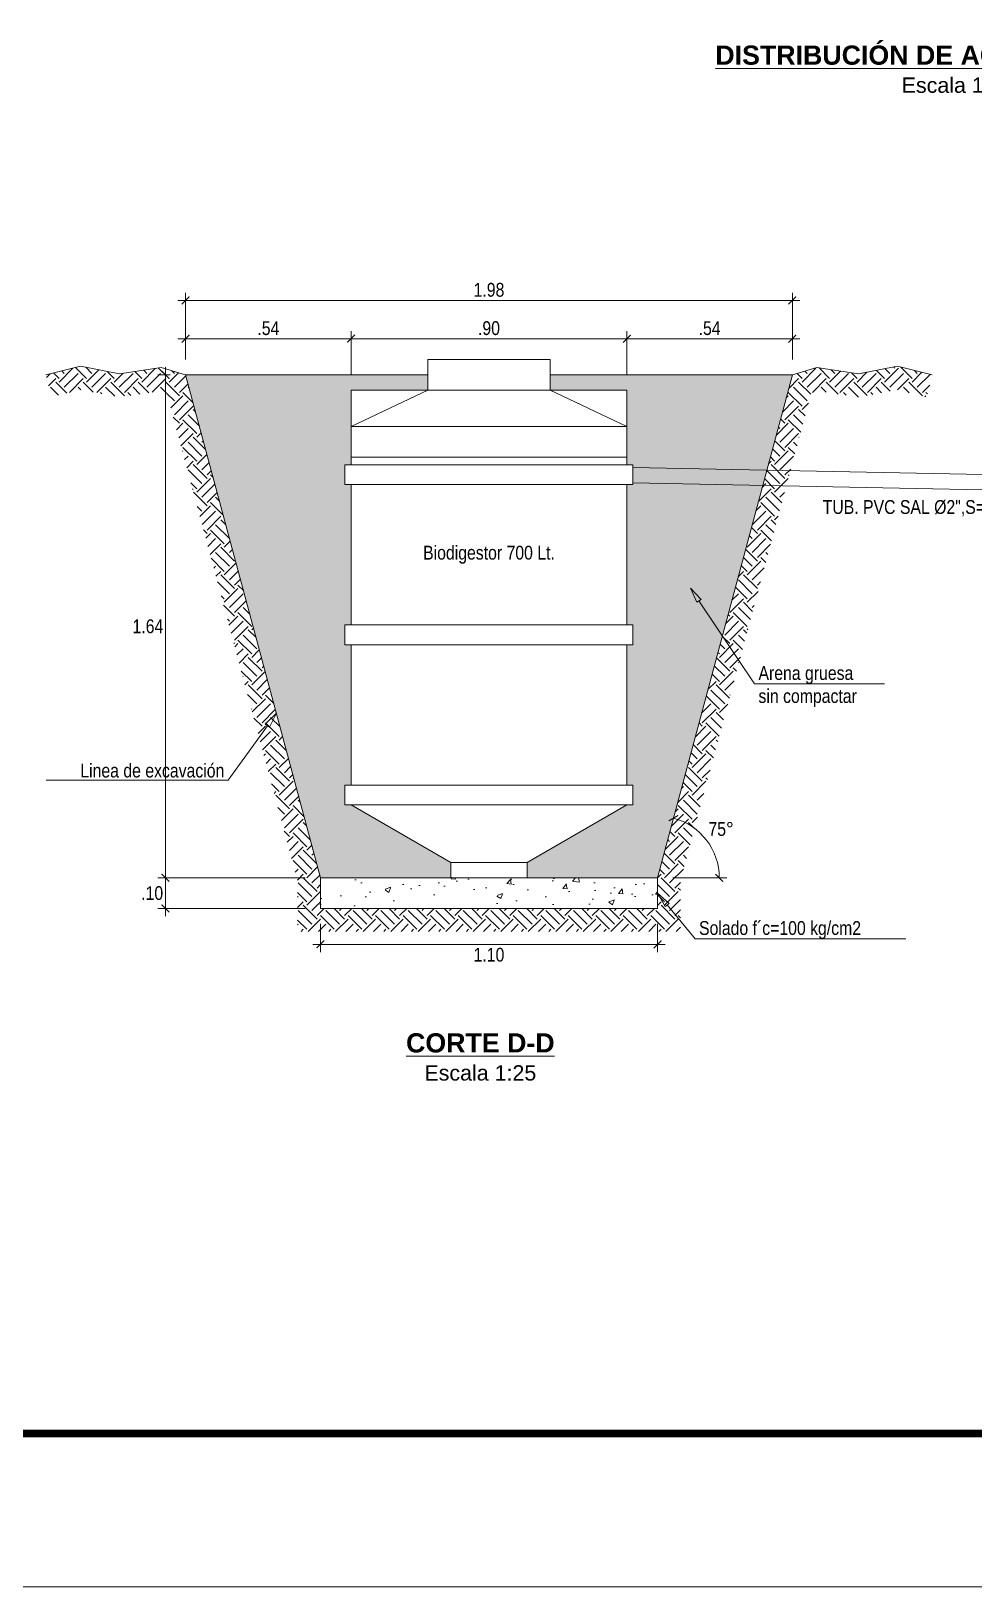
# Model space of a CAD drawing. Header units: metres. Extents: x 0 to 1935, y 0 to 1529.
# Drawn here: x 1921.28 to 1924.35, y 1475.1 to 1480.17 of the extents above; entities that cross this region are included whole.
import ezdxf
from ezdxf import colors
from ezdxf.entities.mleader import LeaderData, LeaderLine
from ezdxf.math import Vec2, Vec3

# ---------------------------------------------------------------- set-up
doc = ezdxf.new("R2010")
doc.units = ezdxf.units.M
doc.header["$LTSCALE"] = 0.005
for name, color, linetype, lineweight in [('-Accesorios PVC', 88, 'Continuous', 20), ('-Achurado', 251, 'Continuous', 5), ('-Acotado', 251, 'Continuous', 5), ('-Cuadro', 7, 'Continuous', 20), ('-Terreno', 26, 'Continuous', 5), ('-Textos', 7, 'Continuous', 20), ('-Tub. Desague', 20, 'Continuous', 20), ('-Vista', 148, 'Continuous', 9)]:
    doc.layers.add(name, color=color, linetype=linetype, lineweight=lineweight)
doc.styles.add('-Arial Narrow', font='ARIALN.TTF')
doc.dimstyles.new('Esc 1_25', dxfattribs={"dimscale": 0.025, "dimtxt": 1.8, "dimasz": 1, "dimexe": 1, "dimexo": 2, "dimgap": 0.45, "dimtad": 2, "dimtih": 1, "dimtoh": 1, "dimzin": 4, "dimdsep": 46, "dimtxsty": '-Arial Narrow', "dimblk": 'ARCHTICK', "dimcen": 1, "dimdle": 1, "dimclrd": 256, "dimclre": 256, "dimclrt": 7, "dimadec": 0, "dimazin": 0, "dimtfac": 1, "dimtix": 1, "dimtmove": 1, "dimatfit": 2, "dimldrblk": 'ARCHTICK', "dimfxl": 1, "dimtolj": 2, "dimlwd": 5, "dimlwe": 0, "dimarcsym": 0})

# ---------------------------------------------------------------- blocks, each defined once
blk = doc.blocks.new('Hoja A2 1 en 1000')
at = {"layer": '-Cuadro', "color": 0}
blk.add_lwpolyline([(594, 0), (594, 420.04), (0, 420.04), (0, 0)], close=True, dxfattribs=at)
at = {"layer": '-Cuadro', "color": 0, "const_width": 1}
blk.add_lwpolyline([(20, 20), (574, 20), (574, 400.04), (20, 400.04)], close=True, dxfattribs=at)
blk = doc.blocks.new('Biodigestor Eternit 700 Lts.')
at = {"layer": '-Accesorios PVC'}
for p, q in [((-0.45, 1.59), (-0.45, 1.3471)), ((0.45, 1.3471), (0.45, 1.59)), ((-0.45, 1.2821), (-0.45, 0.8249)), ((0.45, 0.8249), (0.45, 1.2821)), ((-0.45, 0.7599), (-0.45, 0.3026)), ((0.45, 0.3026), (0.45, 0.7599)), ((-0.45, 0.2376), (-0.125, 0.05)), ((0.125, 0.05), (0.45, 0.2376))]:
    blk.add_line(p, q, dxfattribs=at)
for points in [[(-0.2, 1.59), (0.2, 1.59), (0.2, 1.69), (-0.2, 1.69)], [(-0.47, 1.2821), (0.47, 1.2821), (0.47, 1.3471), (-0.47, 1.3471)], [(-0.47, 0.7599), (0.47, 0.7599), (0.47, 0.8249), (-0.47, 0.8249)], [(-0.47, 0.2376), (0.47, 0.2376), (0.47, 0.3026), (-0.47, 0.3026)], [(-0.125, 0.05), (0.125, 0.05), (0.125, 0), (-0.125, 0)]]:
    blk.add_lwpolyline(points, close=True, dxfattribs=at)
for points in [[(-0.2, 1.59), (-0.45, 1.4721)], [(-0.2, 1.59), (-0.45, 1.59)], [(0.2, 1.59), (0.45, 1.4721)], [(0.2, 1.59), (0.45, 1.59)], [(-0.45, 1.4721), (0.45, 1.4721)], [(-0.45, 1.3721), (0.45, 1.3721)]]:
    blk.add_lwpolyline(points, dxfattribs=at)
at = {"layer": '-Accesorios PVC', "insert": (0, 1.0535), "char_height": 0.045, "width": 0.9, "attachment_point": 5, "style": '-Arial Narrow'}
blk.add_mtext('\\pxqc;Biodigestor 700 Lt.', dxfattribs=at)
blk = doc.blocks.new('_ArchTick')
at = {"color": 0, "linetype": 'ByBlock', "const_width": 0.15}
blk.add_lwpolyline([(-0.5, -0.5), (0.5, 0.5)], dxfattribs=at)
blk = doc.blocks.new('*D435')
at = {"layer": '-Acotado', "lineweight": 0, "transparency": 16777216}
blk.add_line((1923.3704, 1477.4095), (1923.5469, 1477.4095), dxfattribs=at)
at = {"layer": '-Acotado', "lineweight": 5, "transparency": 16777216}
blk.add_arc((1923.3204, 1477.4095), 0.2015, 0, 74.9816, dxfattribs=at)
at = {"layer": 'Defpoints', "color": 0, "transparency": 16777216}
for p in [(1923.7604, 1479.0495), (1923.503, 1477.4947), (1922.2204, 1477.4095), (1923.3204, 1477.4095), (1923.3204, 1477.4095)]:
    blk.add_point(p, dxfattribs=at)
at = {"layer": '-Acotado', "lineweight": 5, "transparency": 16777216, "xscale": 0.025, "yscale": 0.025, "zscale": 0.025}
for p, rotation in [((1923.3726, 1477.6042), 164.98163936884), ((1923.5219, 1477.4095), 270.0000000000026)]:
    blk.add_blockref('_ArchTick', p, dxfattribs=dict(at, rotation=rotation))
at = {"layer": '-Acotado', "color": 7, "transparency": 16777216, "insert": (1923.5278, 1477.5686), "char_height": 0.045, "attachment_point": 5, "style": '-Arial Narrow'}
blk.add_mtext('\\A2;75°', dxfattribs=at)
blk = doc.blocks.new('_ClosedBlank')
at = {"color": 0, "linetype": 'ByBlock', "lineweight": -2}
for p, q in [((-1, 0.17), (0, 0)), ((-1, 0.17), (-1, -0.17)), ((0, 0), (-1, -0.17))]:
    blk.add_line(p, q, dxfattribs=at)
blk = doc.blocks.new('*D440')
at = {"layer": '-Acotado', "lineweight": 0, "transparency": 16777216}
for p, q in [((1922.2204, 1477.2595), (1922.2204, 1477.1676)), ((1923.3204, 1477.2595), (1923.3204, 1477.1676))]:
    blk.add_line(p, q, dxfattribs=at)
at = {"layer": '-Acotado', "lineweight": 5, "transparency": 16777216}
blk.add_line((1923.3454, 1477.1926), (1922.1954, 1477.1926), dxfattribs=at)
at = {"layer": 'Defpoints', "color": 0, "transparency": 16777216}
for p in [(1922.2204, 1477.3095), (1923.3204, 1477.3095), (1922.2204, 1477.1926)]:
    blk.add_point(p, dxfattribs=at)
at = {"layer": '-Acotado', "lineweight": 5, "transparency": 16777216, "xscale": 0.025, "yscale": 0.025, "zscale": 0.025, "rotation": 180}
blk.add_blockref('_ArchTick', (1922.2204, 1477.1926), dxfattribs=at)
at = {"layer": '-Acotado', "lineweight": 5, "transparency": 16777216, "xscale": 0.025, "yscale": 0.025, "zscale": 0.025}
blk.add_blockref('_ArchTick', (1923.3204, 1477.1926), dxfattribs=at)
at = {"layer": '-Acotado', "color": 7, "transparency": 16777216, "insert": (1922.7704, 1477.1584), "char_height": 0.045, "attachment_point": 5, "style": '-Arial Narrow'}
blk.add_mtext('\\A2;1.10', dxfattribs=at)
blk = doc.blocks.new('*D441')
at = {"layer": '-Acotado', "lineweight": 0, "transparency": 16777216}
for p, q in [((1921.7804, 1479.0995), (1921.7804, 1479.3176)), ((1923.7604, 1479.0995), (1923.7604, 1479.3176))]:
    blk.add_line(p, q, dxfattribs=at)
at = {"layer": '-Acotado', "lineweight": 5, "transparency": 16777216}
blk.add_line((1921.7554, 1479.2926), (1923.7854, 1479.2926), dxfattribs=at)
at = {"layer": 'Defpoints', "color": 0, "transparency": 16777216}
for p in [(1923.7604, 1479.2926), (1921.7804, 1479.0495), (1923.7604, 1479.0495)]:
    blk.add_point(p, dxfattribs=at)
at = {"layer": '-Acotado', "lineweight": 5, "transparency": 16777216, "xscale": 0.025, "yscale": 0.025, "zscale": 0.025, "rotation": 180}
blk.add_blockref('_ArchTick', (1921.7804, 1479.2926), dxfattribs=at)
at = {"layer": '-Acotado', "lineweight": 5, "transparency": 16777216, "xscale": 0.025, "yscale": 0.025, "zscale": 0.025}
blk.add_blockref('_ArchTick', (1923.7604, 1479.2926), dxfattribs=at)
at = {"layer": '-Acotado', "color": 7, "transparency": 16777216, "insert": (1922.7704, 1479.3268), "char_height": 0.045, "attachment_point": 5, "style": '-Arial Narrow'}
blk.add_mtext('\\A2;1.98', dxfattribs=at)
blk = doc.blocks.new('*D442')
at = {"layer": '-Acotado', "lineweight": 5, "transparency": 16777216}
blk.add_line((1922.2954, 1479.1676), (1923.2454, 1479.1676), dxfattribs=at)
at = {"layer": '-Acotado', "lineweight": 0, "transparency": 16777216}
for p, q in [((1922.3204, 1479.0495), (1922.3204, 1479.1926)), ((1923.2204, 1479.0495), (1923.2204, 1479.1926))]:
    blk.add_line(p, q, dxfattribs=at)
at = {"layer": 'Defpoints', "color": 0, "transparency": 16777216}
for p in [(1923.2204, 1479.1676), (1922.3204, 1478.9995), (1923.2204, 1478.9995)]:
    blk.add_point(p, dxfattribs=at)
at = {"layer": '-Acotado', "lineweight": 5, "transparency": 16777216, "xscale": 0.025, "yscale": 0.025, "zscale": 0.025, "rotation": 180}
blk.add_blockref('_ArchTick', (1922.3204, 1479.1676), dxfattribs=at)
at = {"layer": '-Acotado', "lineweight": 5, "transparency": 16777216, "xscale": 0.025, "yscale": 0.025, "zscale": 0.025}
blk.add_blockref('_ArchTick', (1923.2204, 1479.1676), dxfattribs=at)
at = {"layer": '-Acotado', "color": 7, "transparency": 16777216, "insert": (1922.7704, 1479.2018), "char_height": 0.045, "attachment_point": 5, "style": '-Arial Narrow'}
blk.add_mtext('\\A2;.90', dxfattribs=at)
blk = doc.blocks.new('*D443')
at = {"layer": '-Acotado', "lineweight": 5, "transparency": 16777216}
blk.add_line((1923.1954, 1479.1676), (1923.7854, 1479.1676), dxfattribs=at)
at = {"layer": '-Acotado', "lineweight": 0, "transparency": 16777216}
for p, q in [((1923.2204, 1479.0495), (1923.2204, 1479.1926)), ((1923.7604, 1479.0995), (1923.7604, 1479.1926))]:
    blk.add_line(p, q, dxfattribs=at)
at = {"layer": 'Defpoints', "color": 0, "transparency": 16777216}
for p in [(1923.7604, 1479.1676), (1923.7604, 1479.0495), (1923.2204, 1478.9995)]:
    blk.add_point(p, dxfattribs=at)
at = {"layer": '-Acotado', "lineweight": 5, "transparency": 16777216, "xscale": 0.025, "yscale": 0.025, "zscale": 0.025, "rotation": 180}
blk.add_blockref('_ArchTick', (1923.2204, 1479.1676), dxfattribs=at)
at = {"layer": '-Acotado', "lineweight": 5, "transparency": 16777216, "xscale": 0.025, "yscale": 0.025, "zscale": 0.025}
blk.add_blockref('_ArchTick', (1923.7604, 1479.1676), dxfattribs=at)
at = {"layer": '-Acotado', "color": 7, "transparency": 16777216, "insert": (1923.4904, 1479.2018), "char_height": 0.045, "attachment_point": 5, "style": '-Arial Narrow'}
blk.add_mtext('\\A2;.54', dxfattribs=at)
blk = doc.blocks.new('*D404')
at = {"layer": '-Acotado', "lineweight": 5, "transparency": 16777216}
blk.add_line((1922.3454, 1479.1676), (1921.7554, 1479.1676), dxfattribs=at)
at = {"layer": '-Acotado', "lineweight": 0, "transparency": 16777216}
for p, q in [((1921.7804, 1479.0995), (1921.7804, 1479.1926)), ((1922.3204, 1479.0495), (1922.3204, 1479.1926))]:
    blk.add_line(p, q, dxfattribs=at)
at = {"layer": 'Defpoints', "color": 0, "transparency": 16777216}
for p in [(1921.7804, 1479.1676), (1921.7804, 1479.0495), (1922.3204, 1478.9995)]:
    blk.add_point(p, dxfattribs=at)
at = {"layer": '-Acotado', "lineweight": 5, "transparency": 16777216, "xscale": 0.025, "yscale": 0.025, "zscale": 0.025, "rotation": 180}
blk.add_blockref('_ArchTick', (1921.7804, 1479.1676), dxfattribs=at)
at = {"layer": '-Acotado', "lineweight": 5, "transparency": 16777216, "xscale": 0.025, "yscale": 0.025, "zscale": 0.025}
blk.add_blockref('_ArchTick', (1922.3204, 1479.1676), dxfattribs=at)
at = {"layer": '-Acotado', "color": 7, "transparency": 16777216, "insert": (1922.0504, 1479.2018), "char_height": 0.045, "attachment_point": 5, "style": '-Arial Narrow'}
blk.add_mtext('\\A2;.54', dxfattribs=at)
blk = doc.blocks.new('*D405')
at = {"layer": '-Acotado', "lineweight": 0, "transparency": 16777216}
for p, q in [((1921.7304, 1479.0495), (1921.6897, 1479.0495)), ((1922.1704, 1477.4095), (1921.6897, 1477.4095))]:
    blk.add_line(p, q, dxfattribs=at)
at = {"layer": '-Acotado', "lineweight": 5, "transparency": 16777216}
blk.add_line((1921.7147, 1479.0745), (1921.7147, 1477.3845), dxfattribs=at)
at = {"layer": 'Defpoints', "color": 0, "transparency": 16777216}
for p in [(1921.7804, 1479.0495), (1921.7147, 1477.4095), (1922.2204, 1477.4095)]:
    blk.add_point(p, dxfattribs=at)
at = {"layer": '-Acotado', "lineweight": 5, "transparency": 16777216, "xscale": 0.025, "yscale": 0.025, "zscale": 0.025}
for p, rotation in [((1921.7147, 1479.0495), 90), ((1921.7147, 1477.4095), 270)]:
    blk.add_blockref('_ArchTick', p, dxfattribs=dict(at, rotation=rotation))
at = {"layer": '-Acotado', "color": 7, "transparency": 16777216, "insert": (1921.6573, 1478.2295), "char_height": 0.045, "attachment_point": 5, "style": '-Arial Narrow'}
blk.add_mtext('\\A2;1.64', dxfattribs=at)
blk = doc.blocks.new('*D406')
at = {"layer": '-Acotado', "lineweight": 5, "transparency": 16777216}
blk.add_line((1921.7147, 1477.4345), (1921.7147, 1477.2845), dxfattribs=at)
at = {"layer": '-Acotado', "lineweight": 0, "transparency": 16777216}
for p, q in [((1922.1704, 1477.4095), (1921.6897, 1477.4095)), ((1922.1704, 1477.3095), (1921.6897, 1477.3095))]:
    blk.add_line(p, q, dxfattribs=at)
at = {"layer": 'Defpoints', "color": 0, "transparency": 16777216}
for p in [(1922.2204, 1477.4095), (1921.7147, 1477.3095), (1922.2204, 1477.3095)]:
    blk.add_point(p, dxfattribs=at)
at = {"layer": '-Acotado', "lineweight": 5, "transparency": 16777216, "xscale": 0.025, "yscale": 0.025, "zscale": 0.025}
for p, rotation in [((1921.7147, 1477.4095), 90), ((1921.7147, 1477.3095), 270)]:
    blk.add_blockref('_ArchTick', p, dxfattribs=dict(at, rotation=rotation))
at = {"layer": '-Acotado', "color": 7, "transparency": 16777216, "insert": (1921.6713, 1477.3595), "char_height": 0.045, "attachment_point": 5, "style": '-Arial Narrow'}
blk.add_mtext('\\A2;.10', dxfattribs=at)

msp = doc.modelspace()

# ---------------------------------------------------------------- hatches: boundary and pattern name
at = {"layer": '-Achurado'}
h = msp.add_hatch(dxfattribs=at)
h.set_pattern_fill('AR-SAND', color=256, scale=0.0009, style=0)
h.set_pattern_definition([(37.5, (369.045182, 17.434436), (-0.00144002817, 0.04404719136), [0, -0.0347472, 0, -0.038862, 0, -0.0371475]), (7.5, (369.04518, 17.434436), (0.0404570955, 0.064514259), [0, -0.0187452, 0, -0.0313182, 0, -0.0120015]), (327.5, (369.017064, 17.434436), (0.0711893133, 0.0001293466), [0, -0.01143, 0, -0.041148, 0, -0.053721]), (317.5, (369.017064, 17.434436), (0.0687200807, 0.0200636391), [0, -0.005715, 0, -0.0269748, 0, -0.030861])])
h.paths.add_polyline_path([(1923.7604, 1479.04955), (1922.9704, 1479.04955), (1922.9704, 1478.99955), (1923.2204, 1478.99955), (1923.2204, 1478.75662), (1923.2404, 1478.75662), (1923.2404, 1478.69162), (1923.2204, 1478.69162), (1923.2204, 1478.2344), (1923.2404, 1478.2344), (1923.2404, 1478.1694), (1923.2204, 1478.1694), (1923.2204, 1477.71219), (1923.2404, 1477.71219), (1923.2404, 1477.64719), (1923.2204, 1477.64719), (1922.8954, 1477.45955), (1922.8954, 1477.40955), (1923.3204, 1477.40955)])
h.paths.add_polyline_path([(1922.3204, 1478.69162), (1922.3004, 1478.69162), (1922.3004, 1478.75662), (1922.3204, 1478.75662), (1922.3204, 1478.99955), (1922.5704, 1478.99955), (1922.5704, 1479.04955), (1921.7804, 1479.04955), (1922.2204, 1477.40955), (1922.6454, 1477.40955), (1922.6454, 1477.45955), (1922.3204, 1477.64719), (1922.3004, 1477.64719), (1922.3004, 1477.71219), (1922.3204, 1477.71219), (1922.3204, 1478.1694), (1922.3004, 1478.1694), (1922.3004, 1478.2344), (1922.3204, 1478.2344)])
h = msp.add_hatch(dxfattribs=at)
h.set_pattern_fill('AR-CONC', color=256, scale=0.001)
h.set_pattern_definition([(50, (369.04518, 17.43444), (0.182184669, -0.015939086), [0.01905, -0.20955]), (355, (369.04518, 17.43444), (-0.035243421, 0.191056845), [0.01524, -0.167640584]), (100.451445, (369.06036, 17.4331), (0.146941247, 0.175117752), [0.016190009, -0.178090245]), (46.1842, (369.04518, 17.48524), (0.27107904, -0.042042328), [0.028575, -0.314325]), (96.635558, (369.06777, 17.48173), (0.237404134, 0.247426125), [0.024285023, -0.267135608]), (351.184151, (369.04518, 17.48524), (0.237404134, 0.247426125), [0.022859967, -0.251459732]), (21, (369.07058, 17.47254), (0.151614391, -0.102265198), [0.01905, -0.20955]), (326, (369.07058, 17.47254), (0.061802028, 0.184187966), [0.01524, -0.16764]), (71.451445, (369.08322, 17.46401), (0.21341642, 0.081922769), [0.016190009, -0.178089938]), (37.5, (369.04518, 17.434436), (0.0030886033, 0.0845550389), [0, -0.165608, 0, -0.17018, 0, -0.168275]), (7.5, (369.04518, 17.43444), (0.0668196625, 0.100180575), [0, -0.097028, 0, -0.161798, 0, -0.064135]), (327.5, (368.98854, 17.434436), (0.1355905952, -0.005728744), [0, -0.0635, 0, -0.19812, 0, -0.26289]), (317.5, (368.96314, 17.43444), (0.1481291814, 0.025426491), [0, -0.08255, 0, -0.131572, 0, -0.18669])])
h.paths.add_polyline_path([(1922.2204, 1477.40955), (1922.2204, 1477.30955), (1923.3204, 1477.30955), (1923.3204, 1477.40955)])
at = {"layer": '-Terreno'}
h = msp.add_hatch(dxfattribs=at)
h.set_pattern_fill('EARTH', color=256, scale=0.01, angle=45)
h.set_pattern_definition([(45, (350.395156, 10.54117), (7e-18, 0.0898025612), [0.0635, -0.0635]), (45, (350.37832, 10.55801), (7e-18, 0.0898025612), [0.0635, -0.0635]), (45, (350.36148, 10.57485), (7e-18, 0.0898025612), [0.0635, -0.0635]), (135, (350.36148, 10.586074), (-0.0898025612, 7e-18), [0.0635, -0.0635]), (135, (350.37832, 10.60291), (-0.0898025612, 7e-18), [0.0635, -0.0635]), (135, (350.395156, 10.61975), (-0.0898025612, 7e-18), [0.0635, -0.0635])])
h.paths.add_polyline_path([(1924.2169, 1479.04955), (1924.19894, 1478.97701), (1924.10146, 1479.00115), (1923.9775, 1478.9769), (1923.8456, 1478.99684), (1923.82173, 1478.98977), (1923.39512, 1477.3997), (1923.39512, 1477.23482), (1922.7704, 1477.23482), (1922.14567, 1477.23482), (1922.14567, 1477.3997), (1921.71907, 1478.98977), (1921.69519, 1478.99684), (1921.5633, 1478.9769), (1921.43933, 1479.00115), (1921.34186, 1478.97701), (1921.3239, 1479.04955), (1921.43744, 1479.07766), (1921.56494, 1479.05272), (1921.70046, 1479.07321), (1921.7804, 1479.04955), (1922.2204, 1477.40955), (1922.2204, 1477.30955), (1922.7704, 1477.30955), (1923.3204, 1477.30955), (1923.3204, 1477.40955), (1923.7604, 1479.04955), (1923.84034, 1479.07321), (1923.97586, 1479.05272), (1924.10336, 1479.07766)])

# ---------------------------------------------------------------- linework, layer by layer
msp.add_lwpolyline([(1924.2169, 1479.04955), (1924.10336, 1479.07766), (1923.97586, 1479.05272), (1923.84034, 1479.07321), (1923.7604, 1479.04955), (1923.3204, 1477.40955), (1923.3204, 1477.30955), (1922.7704, 1477.30955), (1922.7704, 1477.30955), (1922.7704, 1477.30955), (1922.2204, 1477.30955), (1922.2204, 1477.40955), (1921.7804, 1479.04955), (1921.70046, 1479.07321), (1921.56494, 1479.05272), (1921.43744, 1479.07766), (1921.3239, 1479.04955)], dxfattribs=at)
at = {"layer": '-Tub. Desague', "color": 64}
for points in [[(1923.2404, 1478.74801), (1925.30872, 1478.70665)], [(1923.2404, 1478.698), (1925.30772, 1478.65666)]]:
    msp.add_lwpolyline(points, dxfattribs=at)
at = {"layer": '-Vista'}
for p, q in [((1922.5704, 1479.04955), (1921.7804, 1479.04955)), ((1922.9704, 1479.04955), (1923.7604, 1479.04955))]:
    msp.add_line(p, q, dxfattribs=at)
msp.add_lwpolyline([(1922.2204, 1477.40955), (1923.3204, 1477.40955), (1923.3204, 1477.30955), (1922.2204, 1477.30955)], close=True, dxfattribs=at)

# ---------------------------------------------------------------- block references
msp.add_blockref('Biodigestor Eternit 700 Lts.', (1922.7704, 1477.40955), dxfattribs=at)
at = {"xscale": 0.025, "yscale": 0.025, "zscale": 0.025}
msp.add_blockref('Hoja A2 1 en 1000', (1913.85329, 1475.09727), dxfattribs=at)

# ---------------------------------------------------------------- texts
at = {"layer": '-Textos', "attachment_point": 5, "style": '-Arial Narrow'}
for s, insert, char_height in [('{\\fArial|b1|i0|c0|p34;\\H0.66667x;\\LDISTRIBUCIÓN DE ACERO EN TAPAS\\P\\fArial|b0|i0|c0|p34;\\H0.8x;\\lEscala 1:25}', (1924.29974, 1480.04616), 0.09375), ('TUB. PVC SAL Ø2",S=2%, Lmáx=2.0m', (1924.3112, 1478.61456), 0.045), ('{\\fArial|b1|i0|c0|p34;\\H0.66667x;\\LCORTE D-D\\P\\fArial|b0|i0|c0|p34;\\H0.8x;\\lEscala 1:25}', (1922.74224, 1476.82513), 0.09375)]:
    msp.add_mtext(s, dxfattribs=dict(at, insert=insert, char_height=char_height))

# ---------------------------------------------------------------- dimensions: what is measured, and where the dimension line sits
at = {"layer": '-Acotado'}
dim = msp.add_linear_dim(base=(1923.7604, 1479.29262), p1=(1921.7804, 1479.04955), p2=(1923.7604, 1479.04955), dimstyle='Esc 1_25', override={"dimtmove": 0}, dxfattribs=at)
dim.commit()
dim.dimension.update_dxf_attribs({"geometry": '*D441', "text_midpoint": (1922.7704, 1479.29262), "dimtype": 160})
dim = msp.add_linear_dim(base=(1921.7804, 1479.16762), p1=(1922.3204, 1478.99955), p2=(1921.7804, 1479.04955), dimstyle='Esc 1_25', override={"dimtmove": 0}, dxfattribs=at)
dim.commit()
dim.dimension.update_dxf_attribs({"geometry": '*D404', "text_midpoint": (1922.0504, 1479.20176)})
for base, p1, p2, picture, middle in [((1923.2204, 1479.16762), (1922.3204, 1478.99955), (1923.2204, 1478.99955), '*D442', (1922.7704, 1479.20185)), ((1923.7604, 1479.16762), (1923.2204, 1478.99955), (1923.7604, 1479.04955), '*D443', (1923.4904, 1479.20176)), ((1922.2204, 1477.19259), (1923.3204, 1477.30955), (1922.2204, 1477.30955), '*D440', (1922.7704, 1477.15837))]:
    dim = msp.add_linear_dim(base=base, p1=p1, p2=p2, dimstyle='Esc 1_25', dxfattribs=at)
    dim.commit()
    dim.dimension.update_dxf_attribs({"geometry": picture, "text_midpoint": middle})
for base, p1, p2, picture, middle in [((1921.71471, 1477.40955), (1921.7804, 1479.04955), (1922.2204, 1477.40955), '*D405', (1921.65732, 1478.22955)), ((1921.71471, 1477.30955), (1922.2204, 1477.40955), (1922.2204, 1477.30955), '*D406', (1921.67127, 1477.35955))]:
    dim = msp.add_linear_dim(base=base, p1=p1, p2=p2, angle=90, dimstyle='Esc 1_25', dxfattribs=at)
    dim.commit()
    dim.dimension.update_dxf_attribs({"geometry": picture, "text_midpoint": middle})
dim = msp.add_angular_dim_2l(base=(1923.50305, 1477.4947), line1=((1923.3204, 1477.40955), (1923.7604, 1479.04955)), line2=((1922.2204, 1477.40955), (1923.3204, 1477.40955)), dimstyle='Esc 1_25', dxfattribs=at)
dim.commit()
dim.dimension.update_dxf_attribs({"geometry": '*D435', "text_midpoint": (1923.52777, 1477.56861)})

# ---------------------------------------------------------------- leaders
ml = msp.add_multileader_mtext('Standard', dxfattribs=at)
ml.set_content('Arena gruesa \\Psin compactar', color=7, style='-Arial Narrow')
ml.set_leader_properties(color=7, linetype='ByLayer', lineweight=0)
ml.set_arrow_properties(name='CLOSEDBLANK')
ml.build(insert=Vec2(0, 0))
ml.multileader.update_dxf_attribs({"has_dogleg": 0, "text_left_attachment_type": 6, "text_right_attachment_type": 6, "dogleg_length": 0, "arrow_head_size": 0.05, "scale": 0.025})
ctx = ml.context
ctx.base_point, ctx.scale, ctx.char_height, ctx.arrow_head_size, ctx.landing_gap_size, ctx.plane_origin = Vec3(1923.63746, 1478.04234), 0.025, 0.045, 0.05, 0.0125, Vec3(1923.42789, 1478.35444)
ctx.left_attachment, ctx.right_attachment = 6, 6
notes = []
notes.append((ctx, [(0, (1, 1, 0), (1923.63746, 1478.04234), (1, 0), 0, [(0, [(1923.42789, 1478.35444)], 0, [])])]))
ctx.mtext.insert, ctx.mtext.flow_direction = Vec3(1923.64996, 1478.09984), 5
ml = msp.add_multileader_mtext('Standard', dxfattribs=at)
ml.set_content('Linea de excavación', color=7, style='-Arial Narrow')
ml.set_leader_properties(color=7, linetype='ByLayer', lineweight=0)
ml.set_arrow_properties(name='CLOSEDBLANK')
ml.build(insert=Vec2(0, 0))
ml.multileader.update_dxf_attribs({"has_dogleg": 0, "text_left_attachment_type": 6, "text_right_attachment_type": 6, "dogleg_length": 0, "arrow_head_size": 0.05, "scale": 0.025})
ctx = ml.context
ctx.base_point, ctx.scale, ctx.char_height, ctx.arrow_head_size, ctx.landing_gap_size, ctx.plane_origin = Vec3(1921.43145, 1477.72783), 0.025, 0.045, 0.05, 0.0125, Vec3(1921.08374, 1478.08138)
ctx.left_attachment, ctx.right_attachment, ctx.text_align_type = 6, 6, 2
notes.append((ctx, [(1, (1, 1, 0), (1921.91922, 1477.72783), (-1, 0), 0, [(0, [(1922.07644, 1477.9461)], 0, [])])]))
ctx.mtext.insert, ctx.mtext.alignment, ctx.mtext.flow_direction = Vec3(1921.90672, 1477.78183), 3, 5
ml = msp.add_multileader_mtext('Standard', dxfattribs=at)
ml.set_content('Solado f´c=100 kg/cm2', color=7, style='-Arial Narrow')
ml.set_leader_properties(color=7, linetype='ByLayer', lineweight=0)
ml.set_arrow_properties(name='CLOSEDBLANK')
ml.build(insert=Vec2(0, 0))
ml.multileader.update_dxf_attribs({"has_dogleg": 0, "text_left_attachment_type": 6, "text_right_attachment_type": 6, "dogleg_length": 0, "arrow_head_size": 0.05, "scale": 0.025})
ctx = ml.context
ctx.base_point, ctx.scale, ctx.char_height, ctx.arrow_head_size, ctx.landing_gap_size, ctx.plane_origin = Vec3(1923.44339, 1477.21008), 0.025, 0.045, 0.05, 0.0125, Vec3(1923.3204, 1477.35955)
ctx.left_attachment, ctx.right_attachment = 6, 6
notes.append((ctx, [(0, (1, 1, 0), (1923.44339, 1477.21008), (1, 0), 0, [(0, [(1923.3204, 1477.35955)], 0, [])])]))
ctx.mtext.insert, ctx.mtext.flow_direction = Vec3(1923.45589, 1477.26831), 5
for ctx, leaders in notes:
    for number, flags, end, landing, length, lines in leaders:
        leader = LeaderData()
        leader.index, (leader.has_last_leader_line, leader.has_dogleg_vector, leader.attachment_direction) = number, flags
        leader.last_leader_point, leader.dogleg_vector, leader.dogleg_length = Vec3(end), Vec3(landing), length
        for number, points, colour, breaks in lines:
            line = LeaderLine()
            line.index, line.vertices, line.color, line.breaks = number, Vec3.list(points), colors.encode_raw_color(colour), breaks
            leader.lines.append(line)
        ctx.leaders.append(leader)

doc.saveas('drawing.dxf')
